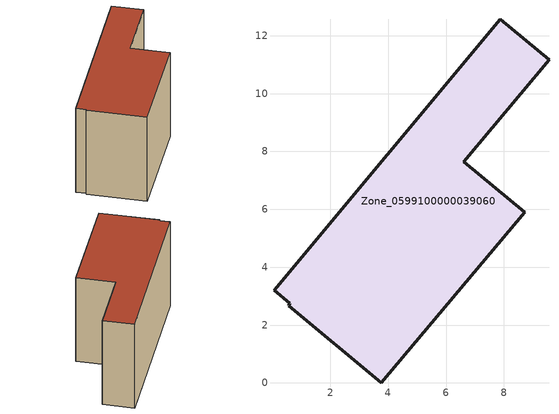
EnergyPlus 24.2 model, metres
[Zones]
Zone_0599100000039060
 floor ground (C_G): 0.59,2.75 0.06,3.21 7.88,12.57 9.56,11.16 6.62,7.64 8.72,5.89 3.76,0 0.56,2.67 z0
 wall outside (C_F): 9.56,11.16 7.88,12.57 0.06,3.21 0.59,2.75 0.56,2.67 3.76,0 8.72,5.89 6.62,7.64 9.56,11.16 z0:6.83
 roof outside (C_R): 0.06,3.21 0.59,2.75 0.56,2.67 3.76,0 8.72,5.89 6.62,7.64 9.56,11.16 7.88,12.57 z6.83
[BUILDING]
Pand.0599100000039060: North Axis=0; Terrain=City; Loads Convergence Tolerance Value=0.04; Temperature Convergence Tolerance Value=0.4; Solar Distribution=FullExterior; Maximum Number of Warmup Days=25; Minimum Number of Warmup Days=1
[Site:Location]
Rotterdam.The.Hague.AP_ZH_NLD Design_Conditions: Latitude=51.96; Longitude=4.45; Time Zone=1; Elevation=-4.5
[SITE:GROUNDTEMPERATURE:BUILDINGSURFACE]
18, 18, 18, 18, 18, 18, 18, 18, 18, 18, 18, 18
[MATERIAL] Thermal Absorptance=0.9; Solar Absorptance=0.7; Visible Absorptance=0.7
Name | Roughness | Thickness | Conductivity | Density | Specific Heat
G.TI.1946 | MediumSmooth | 0.15 | 1 | 540 | 1210
F.TI.1946 | Rough | 0.3 | 0.857143 | 1920 | 840
R.TI.1946 | MediumRough | 0.2 | 0.1 | 1500 | 1000
[CONSTRUCTION]
C_G: G.TI.1946
C_F: F.TI.1946
C_R: R.TI.1946
[ZONE]
Zone_0599100000039060: Type=1; Multiplier=1; Ceiling Height=Autocalculate; Volume=Autocalculate; Floor Area=autocalculate; Part of Total Floor Area=Yes
[ZONEINFILTRATION:DESIGNFLOWRATE]
Infil_Zone_0599100000039060: Zone or ZoneList or Space or SpaceList=Zone_0599100000039060; Schedule=AlwaysOn; Design Flow Rate Calculation Method=Flow/Area; Flow Rate per Floor Area=0.003; Constant Term Coefficient=1; Temperature Term Coefficient=0; Velocity Term Coefficient=0; Velocity Squared Term Coefficient=0
[HVACTEMPLATE:ZONE:IDEALLOADSAIRSYSTEM]
Zone_0599100000039060: Maximum Heating Supply Air Temperature=50; Minimum Cooling Supply Air Temperature=13; Maximum Heating Supply Air Humidity Ratio=0.0156; Minimum Cooling Supply Air Humidity Ratio=0.0077; Heating Limit=NoLimit; Cooling Limit=NoLimit; Dehumidification Control Type=ConstantSensibleHeatRatio; Cooling Sensible Heat Ratio=0.7; Dehumidification Setpoint=60; Humidification Control Type=None; Humidification Setpoint=30; Outdoor Air Method=None; Outdoor Air Flow Rate per Person=0.00944; Outdoor Air Flow Rate per Zone Floor Area=0; Outdoor Air Flow Rate per Zone=0; Demand Controlled Ventilation Type=None; Outdoor Air Economizer Type=NoEconomizer; Heat Recovery Type=None; Sensible Heat Recovery Effectiveness=0.7; Latent Heat Recovery Effectiveness=0.65
[ZONECONTROL:THERMOSTAT]
ThermostatControl_Zone_0599100000039060: Zone or ZoneList=Zone_0599100000039060; Control Type Schedule=DualSetpointControlType; Control 1=Thermostat_Zone_0599100000039060; Temperature Difference Between Cutout And Setpoint=0
[THERMOSTATSETPOINT:DUALSETPOINT]
Thermostat_Zone_0599100000039060: Heating Setpoint Temperature Schedule=HeatingSetpoint_Zone_0599100000039060; Cooling Setpoint Temperature Schedule=CoolingSetpoint_Zone_0599100000039060
[SCHEDULE:COMPACT]
HeatingSetpoint_Zone_0599100000039060: Through: 12/31, For: AllDays, Until: 24:00, 21
CoolingSetpoint_Zone_0599100000039060: Through: 12/31, For: AllDays, Until: 24:00, 24
DualSetpointControlType: Through: 12/31, For: AllDays, Until: 24:00, 4
AlwaysOn: Through: 12/31, For: AllDays, Until: 24:00, 1
